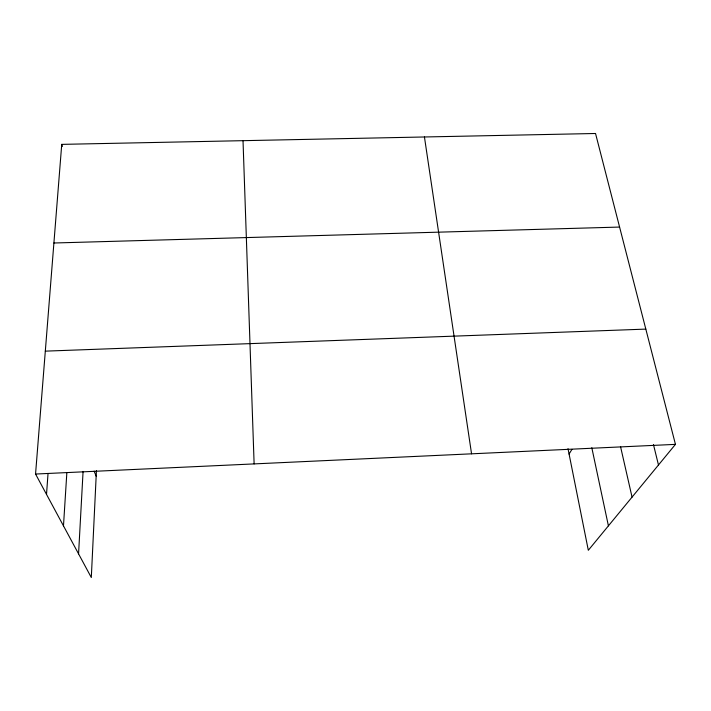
<?xml version="1.0" encoding="UTF-8"?>
<svg xmlns="http://www.w3.org/2000/svg" width="711" height="711" viewBox="0 0 711 711"><rect width="100%" height="100%" fill="white"/><g stroke="black" fill="none" stroke-linecap="round" stroke-linejoin="round"><path stroke-width="1.07" d="M96.429 470.638L91.31 577.51L35.55 474.041L61.741 144.369L595.534 133.49L675.45 444.366L588.317 550.278L568 448.65M78.566 553.86L83.08 471.437M63.483 525.882L66.834 472.913M46.517 494.385L48.037 473.464M569.076 454.045L571.964 449.352M35.55 474.041L675.45 444.366M45.317 351.145L645.819 329.104M53.903 243.002L619.583 227.067M94.136 471.18L96.163 476.166M61.741 144.369L62.328 146.466M653.462 444.571L658.475 465.003M620.561 446.704L632.052 497.122M591.81 447.717L608.412 525.856M424.44 136.974L471.553 453.822M243.02 140.671L254.12 463.91"/></g></svg>
